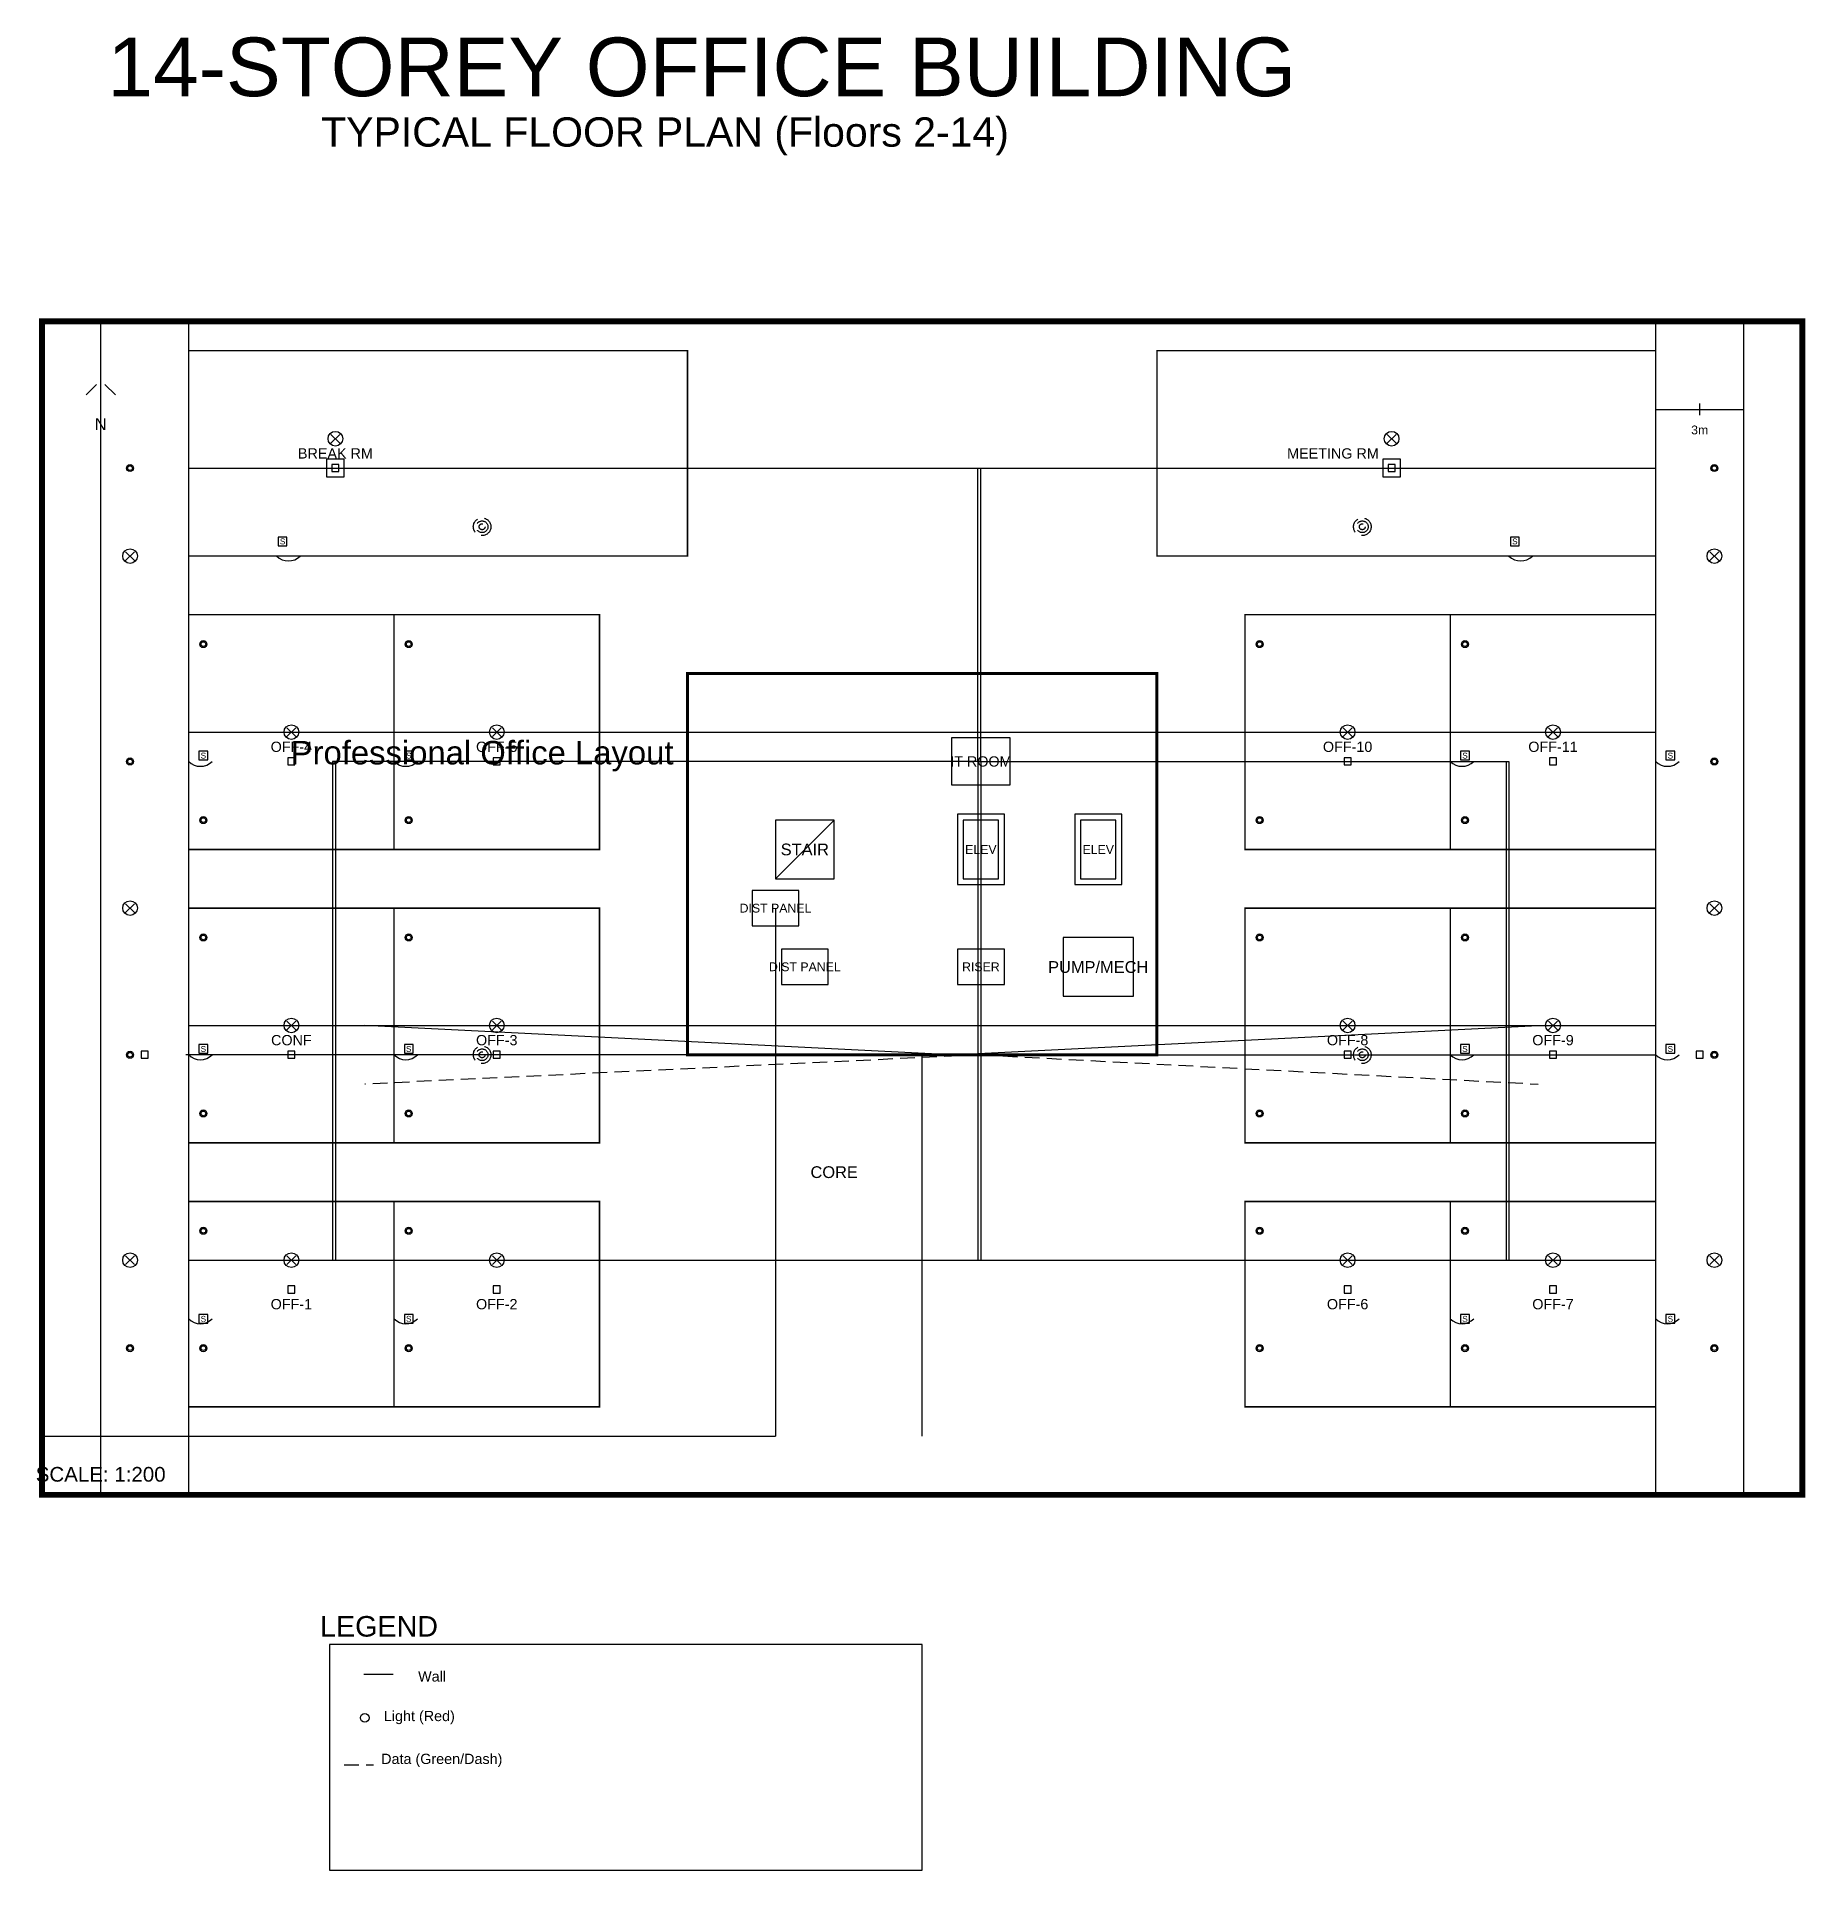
# Model space of a CAD drawing. Header units: millimetres. Extents: x -0.2 to 60.1, y -12.8 to 49.7.
import ezdxf
from ezdxf.enums import TextEntityAlignment as Align

# ---------------------------------------------------------------- set-up
doc = ezdxf.new("R2010")
doc.units = ezdxf.units.MM
doc.linetypes.add('DASHED', pattern=[0.75, 0.5, -0.25])
for name, color, linetype in [('A-ANNO', 1, 'Continuous'), ('A-DATA', 3, 'DASHED'), ('A-DATA-BACKBONE', 3, 'Continuous'), ('A-DOOR', 7, 'Continuous'), ('A-ELEC', 1, 'Continuous'), ('A-ELEC-PANEL', 3, 'Continuous'), ('A-ELEV', 2, 'Continuous'), ('A-MECH', 1, 'Continuous'), ('A-PLUM-C', 5, 'Continuous'), ('A-PLUM-D', 10, 'DASHED'), ('A-PLUM-H', 1, 'Continuous'), ('A-PLUM-RISER', 5, 'Continuous'), ('A-STAIR', 8, 'Continuous'), ('A-WALL', 7, 'Continuous'), ('A-WIND', 7, 'Continuous')]:
    doc.layers.add(name, color=color, linetype=linetype)
doc.styles.get("Standard").update_dxf_attribs({"font": 'arial.ttf'})

msp = doc.modelspace()

# ---------------------------------------------------------------- linework, layer by layer
at = {"layer": 'A-ANNO'}
for p, q in [((55, 36.8), (55, 37.2)), ((55, 37), (58, 37)), ((56.5, 36.8), (56.5, 37.2)), ((58, 36.8), (58, 37.2))]:
    msp.add_line(p, q, dxfattribs=at)
at = {"layer": 'A-ANNO', "color": 7, "true_color": 0xffffff}
msp.add_lwpolyline([(30, -5.1), (9.8, -5.1), (9.8, -12.8), (30, -12.8)], close=True, dxfattribs=at)
at = {"layer": 'A-DATA'}
for p, q in [((1.5, 37.5), (2, 38)), ((2, 37), (2, 38)), ((2.5, 37.5), (2, 38)), ((10.3, -9.2), (11.3, -9.2))]:
    msp.add_line(p, q, dxfattribs=at)
at = {"layer": 'A-DATA', "color": 241, "true_color": 0xf7abae}
for points in [[(9.88, 34.88), (10.12, 34.88), (10.12, 35.12), (9.88, 35.12)], [(45.88, 34.88), (46.12, 34.88), (46.12, 35.12), (45.88, 35.12)], [(8.38, 24.88), (8.62, 24.88), (8.62, 25.12), (8.38, 25.12)], [(15.38, 24.88), (15.62, 24.88), (15.62, 25.12), (15.38, 25.12)], [(44.38, 24.88), (44.62, 24.88), (44.62, 25.12), (44.38, 25.12)], [(51.38, 24.88), (51.62, 24.88), (51.62, 25.12), (51.38, 25.12)], [(3.38, 14.88), (3.62, 14.88), (3.62, 15.12), (3.38, 15.12)], [(8.38, 14.88), (8.62, 14.88), (8.62, 15.12), (8.38, 15.12)], [(15.38, 14.88), (15.62, 14.88), (15.62, 15.12), (15.38, 15.12)], [(44.38, 14.88), (44.62, 14.88), (44.62, 15.12), (44.38, 15.12)], [(51.38, 14.88), (51.62, 14.88), (51.62, 15.12), (51.38, 15.12)], [(56.38, 14.88), (56.62, 14.88), (56.62, 15.12), (56.38, 15.12)], [(8.38, 6.88), (8.62, 6.88), (8.62, 7.12), (8.38, 7.12)], [(15.38, 6.88), (15.62, 6.88), (15.62, 7.12), (15.38, 7.12)], [(44.38, 6.88), (44.62, 6.88), (44.62, 7.12), (44.38, 7.12)], [(51.38, 6.88), (51.62, 6.88), (51.62, 7.12), (51.38, 7.12)]]:
    msp.add_lwpolyline(points, close=True, dxfattribs=at)
at = {"layer": 'A-DATA'}
for centre, radius in [((15, 33), 0.3), ((15, 33), 0.2), ((45, 33), 0.3), ((45, 33), 0.2), ((15, 33), 0.1), ((45, 33), 0.1), ((15, 15), 0.3), ((15, 15), 0.2), ((15, 15), 0.1), ((45, 15), 0.3), ((45, 15), 0.2), ((45, 15), 0.1)]:
    msp.add_circle(centre, radius, dxfattribs=at)
at = {"layer": 'A-DATA-BACKBONE'}
for p, q in [((31.9, 25), (31.9, 35)), ((32, 25), (32, 35)), ((31.9, 25), (9.9, 25)), ((9.9, 25), (9.9, 8)), ((32, 25), (10, 25)), ((10, 25), (10, 8)), ((31.9, 25), (31.9, 8)), ((31.9, 25), (49.9, 25)), ((32, 25), (32, 8)), ((32, 25), (50, 25)), ((49.9, 25), (49.9, 8)), ((50, 25), (50, 8)), ((9.9, 15), (4.9, 15)), ((10, 15), (5, 15)), ((49.9, 15), (54.9, 15)), ((50, 15), (55, 15))]:
    msp.add_line(p, q, dxfattribs=at)
at = {"layer": 'A-DATA-BACKBONE', "color": 241, "true_color": 0xf7abae}
msp.add_lwpolyline([(31, 24.2), (33, 24.2), (33, 25.8), (31, 25.8)], close=True, dxfattribs=at)
at = {"layer": 'A-DOOR'}
for p, q in [((58, 35), (58, 37)), ((58, 25), (58, 27)), ((58, 15), (58, 17)), ((58, 7), (58, 9))]:
    msp.add_line(p, q, dxfattribs=at)
for centre in [(8.4, 32.4), (50.4, 32.4), (5.4, 25.4), (12.4, 25.4), (48.4, 25.4), (55.4, 25.4), (5.4, 15.4), (12.4, 15.4), (48.4, 15.4), (55.4, 15.4), (5.4, 6.4), (12.4, 6.4), (48.4, 6.4), (55.4, 6.4)]:
    msp.add_arc(centre, 0.566, 225, 315, dxfattribs=at)
at = {"layer": 'A-ELEC'}
for p, q in [((9.85, 35.85), (10.15, 36.15)), ((9.85, 36.15), (10.15, 35.85)), ((45.85, 35.85), (46.15, 36.15)), ((45.85, 36.15), (46.15, 35.85)), ((5, 35), (55, 35)), ((2.85, 31.85), (3.15, 32.15)), ((2.85, 32.15), (3.15, 31.85)), ((56.85, 31.85), (57.15, 32.15)), ((56.85, 32.15), (57.15, 31.85)), ((5, 26), (55, 26)), ((8.35, 25.85), (8.65, 26.15)), ((8.35, 26.15), (8.65, 25.85)), ((15.35, 25.85), (15.65, 26.15)), ((15.35, 26.15), (15.65, 25.85)), ((44.35, 25.85), (44.65, 26.15)), ((44.35, 26.15), (44.65, 25.85)), ((51.35, 25.85), (51.65, 26.15)), ((51.35, 26.15), (51.65, 25.85)), ((2.85, 19.85), (3.15, 20.15)), ((2.85, 20.15), (3.15, 19.85)), ((56.85, 19.85), (57.15, 20.15)), ((56.85, 20.15), (57.15, 19.85)), ((25, 20), (25, 2)), ((5, 16), (55, 16)), ((8.35, 15.85), (8.65, 16.15)), ((8.35, 16.15), (8.65, 15.85)), ((15.35, 15.85), (15.65, 16.15)), ((15.35, 16.15), (15.65, 15.85)), ((44.35, 15.85), (44.65, 16.15)), ((44.35, 16.15), (44.65, 15.85)), ((51.35, 15.85), (51.65, 16.15)), ((51.35, 16.15), (51.65, 15.85)), ((2.85, 7.85), (3.15, 8.15)), ((2.85, 8.15), (3.15, 7.85)), ((8.35, 7.85), (8.65, 8.15)), ((8.35, 8.15), (8.65, 7.85)), ((15.35, 7.85), (15.65, 8.15)), ((15.35, 8.15), (15.65, 7.85)), ((44.35, 7.85), (44.65, 8.15)), ((44.35, 8.15), (44.65, 7.85)), ((51.35, 7.85), (51.65, 8.15)), ((51.35, 8.15), (51.65, 7.85)), ((56.85, 7.85), (57.15, 8.15)), ((56.85, 8.15), (57.15, 7.85)), ((5, 8), (55, 8))]:
    msp.add_line(p, q, dxfattribs=at)
at = {"layer": 'A-ELEC', "color": 241, "true_color": 0xf7abae}
for points in [[(8.05, 32.35), (8.35, 32.35), (8.35, 32.65), (8.05, 32.65)], [(50.05, 32.35), (50.35, 32.35), (50.35, 32.65), (50.05, 32.65)], [(5.35, 25.05), (5.65, 25.05), (5.65, 25.35), (5.35, 25.35)], [(12.35, 25.05), (12.65, 25.05), (12.65, 25.35), (12.35, 25.35)], [(48.35, 25.05), (48.65, 25.05), (48.65, 25.35), (48.35, 25.35)], [(55.35, 25.05), (55.65, 25.05), (55.65, 25.35), (55.35, 25.35)], [(5.35, 15.05), (5.65, 15.05), (5.65, 15.35), (5.35, 15.35)], [(12.35, 15.05), (12.65, 15.05), (12.65, 15.35), (12.35, 15.35)], [(48.35, 15.05), (48.65, 15.05), (48.65, 15.35), (48.35, 15.35)], [(55.35, 15.05), (55.65, 15.05), (55.65, 15.35), (55.35, 15.35)], [(5.35, 5.85), (5.65, 5.85), (5.65, 6.15), (5.35, 6.15)], [(12.35, 5.85), (12.65, 5.85), (12.65, 6.15), (12.35, 6.15)], [(48.35, 5.85), (48.65, 5.85), (48.65, 6.15), (48.35, 6.15)], [(55.35, 5.85), (55.65, 5.85), (55.65, 6.15), (55.35, 6.15)]]:
    msp.add_lwpolyline(points, close=True, dxfattribs=at)
at = {"layer": 'A-ELEC'}
for centre, radius in [((10, 36), 0.25), ((46, 36), 0.25), ((3, 35), 0.12), ((3, 35), 0.08), ((57, 35), 0.12), ((57, 35), 0.08), ((3, 32), 0.25), ((57, 32), 0.25), ((5.5, 29), 0.12), ((5.5, 29), 0.08), ((12.5, 29), 0.12), ((12.5, 29), 0.08), ((41.5, 29), 0.12), ((41.5, 29), 0.08), ((48.5, 29), 0.12), ((48.5, 29), 0.08), ((8.5, 26), 0.25), ((15.5, 26), 0.25), ((44.5, 26), 0.25), ((51.5, 26), 0.25), ((3, 25), 0.12), ((3, 25), 0.08), ((57, 25), 0.12), ((57, 25), 0.08), ((5.5, 23), 0.12), ((5.5, 23), 0.08), ((12.5, 23), 0.12), ((12.5, 23), 0.08), ((41.5, 23), 0.12), ((41.5, 23), 0.08), ((48.5, 23), 0.12), ((48.5, 23), 0.08), ((3, 20), 0.25), ((57, 20), 0.25), ((5.5, 19), 0.12), ((5.5, 19), 0.08), ((12.5, 19), 0.12), ((12.5, 19), 0.08), ((41.5, 19), 0.12), ((41.5, 19), 0.08), ((48.5, 19), 0.12), ((48.5, 19), 0.08), ((8.5, 16), 0.25), ((15.5, 16), 0.25), ((44.5, 16), 0.25), ((51.5, 16), 0.25), ((3, 15), 0.12), ((3, 15), 0.08), ((57, 15), 0.12), ((57, 15), 0.08), ((5.5, 13), 0.12), ((5.5, 13), 0.08), ((12.5, 13), 0.12), ((12.5, 13), 0.08), ((41.5, 13), 0.12), ((41.5, 13), 0.08), ((48.5, 13), 0.12), ((48.5, 13), 0.08), ((5.5, 9), 0.12), ((5.5, 9), 0.08), ((12.5, 9), 0.12), ((12.5, 9), 0.08), ((41.5, 9), 0.12), ((41.5, 9), 0.08), ((48.5, 9), 0.12), ((48.5, 9), 0.08), ((3, 8), 0.25), ((8.5, 8), 0.25), ((15.5, 8), 0.25), ((44.5, 8), 0.25), ((51.5, 8), 0.25), ((57, 8), 0.25), ((3, 5), 0.12), ((3, 5), 0.08), ((5.5, 5), 0.12), ((5.5, 5), 0.08), ((12.5, 5), 0.12), ((12.5, 5), 0.08), ((41.5, 5), 0.12), ((41.5, 5), 0.08), ((48.5, 5), 0.12), ((48.5, 5), 0.08), ((57, 5), 0.12), ((57, 5), 0.08), ((11, -7.6), 0.15)]:
    msp.add_circle(centre, radius, dxfattribs=at)
at = {"layer": 'A-ELEC-PANEL', "color": 241, "true_color": 0xf7abae}
for points in [[(24.2, 19.4), (25.8, 19.4), (25.8, 20.6), (24.2, 20.6)], [(25.2, 17.4), (26.8, 17.4), (26.8, 18.6), (25.2, 18.6)]]:
    msp.add_lwpolyline(points, close=True, dxfattribs=at)
at = {"layer": 'A-ELEV', "color": 241, "true_color": 0xf7abae}
for points in [[(31.2, 20.8), (32.8, 20.8), (32.8, 23.2), (31.2, 23.2)], [(35.2, 20.8), (36.8, 20.8), (36.8, 23.2), (35.2, 23.2)], [(31.4, 21), (32.6, 21), (32.6, 23), (31.4, 23)], [(35.4, 21), (36.6, 21), (36.6, 23), (35.4, 23)]]:
    msp.add_lwpolyline(points, close=True, dxfattribs=at)
at = {"layer": 'A-MECH', "color": 241, "true_color": 0xf7abae}
msp.add_lwpolyline([(34.8, 17), (37.2, 17), (37.2, 19), (34.8, 19)], close=True, dxfattribs=at)
at = {"layer": 'A-PLUM-C'}
for p, q in [((30, 15), (10, 15)), ((30, 15), (50, 15)), ((0, 2), (25, 2))]:
    msp.add_line(p, q, dxfattribs=at)
at = {"layer": 'A-PLUM-C', "color": 241, "true_color": 0xf7abae}
for points in [[(9.7, 34.7), (10.3, 34.7), (10.3, 35.3), (9.7, 35.3)], [(45.7, 34.7), (46.3, 34.7), (46.3, 35.3), (45.7, 35.3)]]:
    msp.add_lwpolyline(points, close=True, dxfattribs=at)
at = {"layer": 'A-PLUM-D'}
for q in [(11, 14), (51, 14)]:
    msp.add_line((32, 15), q, dxfattribs=at)
at = {"layer": 'A-PLUM-H'}
for q in [(11, 16), (51, 16)]:
    msp.add_line((31, 15), q, dxfattribs=at)
at = {"layer": 'A-PLUM-RISER'}
msp.add_line((30, 2), (30, 15), dxfattribs=at)
at = {"layer": 'A-PLUM-RISER', "color": 241, "true_color": 0xf7abae}
msp.add_lwpolyline([(31.2, 17.4), (32.8, 17.4), (32.8, 18.6), (31.2, 18.6)], close=True, dxfattribs=at)
msp.add_lwpolyline([(31.2, 17.4), (32.8, 17.4), (32.8, 18.6), (31.2, 18.6)], close=True, dxfattribs=at)
at = {"layer": 'A-STAIR'}
msp.add_line((25, 21), (27, 23), dxfattribs=at)
at = {"layer": 'A-STAIR', "color": 241, "true_color": 0xf7abae}
msp.add_lwpolyline([(25, 21), (27, 21), (27, 23), (25, 23)], close=True, dxfattribs=at)
at = {"layer": 'A-WALL'}
for p, q in [((2, 0), (2, 40)), ((58, 0), (58, 40))]:
    msp.add_line(p, q, dxfattribs=at)
at = {"layer": 'A-WALL', "color": 254, "true_color": 0xddb3d4}
msp.add_line((10.968, -6.112), (11.968, -6.112), dxfattribs=at)
at = {"layer": 'A-WALL', "color": 241, "true_color": 0xf7abae}
for points, const_width in [([(0, 0), (60, 0), (60, 40), (0, 40)], 0.2), ([(5, 32), (22, 32), (22, 39), (5, 39)], 0.05), ([(5, 22), (12, 22), (12, 30), (5, 30)], 0.05), ([(12, 22), (19, 22), (19, 30), (12, 30)], 0.05), ([(22, 15), (38, 15), (38, 28), (22, 28)], 0.1), ([(5, 12), (12, 12), (12, 20), (5, 20)], 0.05), ([(12, 12), (19, 12), (19, 20), (12, 20)], 0.05), ([(5, 3), (12, 3), (12, 10), (5, 10)], 0.05), ([(12, 3), (19, 3), (19, 10), (12, 10)], 0.05)]:
    msp.add_lwpolyline(points, close=True, dxfattribs=dict(at, const_width=const_width))
at = {"layer": 'A-WALL', "color": 241, "true_color": 0xf7abae, "const_width": 0.05}
msp.add_lwpolyline([(5, 0), (5, 40)], dxfattribs=at)
at = {"layer": 'A-WIND'}
for p, q in [((2, 35), (2, 37)), ((2, 25), (2, 27)), ((2, 15), (2, 17)), ((2, 7), (2, 9))]:
    msp.add_line(p, q, dxfattribs=at)
at = {"layer": 'A-WIND', "color": 241, "true_color": 0xf7abae, "const_width": 0.05}
msp.add_lwpolyline([(55, 0), (55, 40)], dxfattribs=at)
for points in [[(38, 32), (55, 32), (55, 39), (38, 39)], [(41, 22), (48, 22), (48, 30), (41, 30)], [(48, 22), (55, 22), (55, 30), (48, 30)], [(41, 12), (48, 12), (48, 20), (41, 20)], [(48, 12), (55, 12), (55, 20), (48, 20)], [(41, 3), (48, 3), (48, 10), (41, 10)], [(48, 3), (55, 3), (55, 10), (48, 10)]]:
    msp.add_lwpolyline(points, close=True, dxfattribs=at)

# ---------------------------------------------------------------- texts
at = {"layer": 'A-ANNO', "color": 4}
for s, height, p in [('14-STOREY OFFICE BUILDING', 2, (22.491, 48.677)), ('TYPICAL FLOOR PLAN (Floors 2-14)', 1, (21.234, 46.333)), ('N', 0.4, (2, 36.5)), ('3m', 0.3, (56.5, 36.3)), ('BREAK RM', 0.35, (10, 35.5)), ('MEETING RM', 0.35, (44, 35.5)), ('OFF-4', 0.35, (8.5, 25.5)), ('Professional Office Layout', 0.8, (15, 25.2)), ('OFF-5', 0.35, (15.5, 25.5)), ('OFF-10', 0.35, (44.5, 25.5)), ('OFF-11', 0.35, (51.5, 25.5)), ('CONF', 0.35, (8.5, 15.5)), ('OFF-3', 0.35, (15.5, 15.5)), ('OFF-8', 0.35, (44.5, 15.5)), ('OFF-9', 0.35, (51.5, 15.5)), ('CORE', 0.4, (27, 11)), ('OFF-1', 0.35, (8.5, 6.5)), ('OFF-2', 0.35, (15.5, 6.5)), ('OFF-6', 0.35, (44.5, 6.5)), ('OFF-7', 0.35, (51.5, 6.5)), ('SCALE: 1:200', 0.5, (2, 0.7)), ('LEGEND', 0.7, (11.487, -4.482)), ('Wall', 0.35, (13.295, -6.183)), ('Light (Red)', 0.35, (12.862, -7.582)), ('Data (Green/Dash)', 0.35, (13.626, -9.044))]:
    msp.add_text(s, height=height, dxfattribs=at).set_placement(p, align=Align.MIDDLE)
at = {"layer": 'A-DATA-BACKBONE', "color": 4}
msp.add_text('IT ROOM', height=0.35, dxfattribs=at).set_placement((32, 25), align=Align.MIDDLE)
at = {"layer": 'A-ELEC', "color": 4}
for p in [(8.2, 32.5), (50.2, 32.5), (5.5, 25.2), (12.5, 25.2), (48.5, 25.2), (55.5, 25.2), (5.5, 15.2), (12.5, 15.2), (48.5, 15.2), (55.5, 15.2), (5.5, 6), (12.5, 6), (48.5, 6), (55.5, 6)]:
    msp.add_text('S', height=0.2, dxfattribs=at).set_placement(p, align=Align.MIDDLE)
at = {"layer": 'A-ELEC-PANEL', "color": 4}
for p in [(25, 20), (26, 18)]:
    msp.add_text('DIST PANEL', height=0.3, dxfattribs=at).set_placement(p, align=Align.MIDDLE)
at = {"layer": 'A-ELEV', "color": 4}
for p in [(32, 22), (36, 22)]:
    msp.add_text('ELEV', height=0.3, dxfattribs=at).set_placement(p, align=Align.MIDDLE)
at = {"layer": 'A-MECH', "color": 4}
msp.add_text('PUMP/MECH', height=0.4, dxfattribs=at).set_placement((36, 18), align=Align.MIDDLE)
at = {"layer": 'A-PLUM-RISER', "color": 4}
msp.add_text('RISER', height=0.3, dxfattribs=at).set_placement((32, 18), align=Align.MIDDLE)
msp.add_text('RISER', height=0.3, dxfattribs=at).set_placement((32, 18), align=Align.MIDDLE)
at = {"layer": 'A-STAIR', "color": 4}
msp.add_text('STAIR', height=0.4, dxfattribs=at).set_placement((26, 22), align=Align.MIDDLE)

doc.saveas('drawing.dxf')
